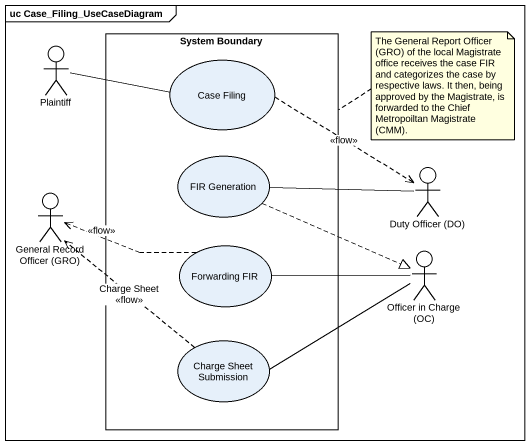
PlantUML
@startuml
mainframe uc Case_Filing_UseCaseDiagram
actor Plaintiff
rectangle "System Boundary" as System_Boundary {
  usecase "Case Filing" as Case_Filing
  usecase "FIR Generation" as FIR_Generation
  usecase "Forwarding FIR" as Forwarding_FIR
  usecase "Charge Sheet Submission" as Charge_Sheet_Submission
}
actor "Duty Officer (DO)" as Duty_Officer_DO
actor "General Record Officer (GRO)" as General_Record_Officer_GRO
actor "Officer in Charge (OC)" as Officer_in_Charge_OC
Plaintiff -right- Case_Filing
Case_Filing .right.> Duty_Officer_DO : <<flow>>
FIR_Generation .right.|> Officer_in_Charge_OC
Duty_Officer_DO -left- FIR_Generation
Forwarding_FIR .left.> General_Record_Officer_GRO : <<flow>>
Officer_in_Charge_OC -left- Forwarding_FIR
Officer_in_Charge_OC -left- Charge_Sheet_Submission
Charge_Sheet_Submission .up.> General_Record_Officer_GRO : Charge Sheet\n<<flow>>
note top of System_Boundary : The General Report Officer (GRO) of the local Magistrate office receives the case FIR and categorizes the case by respective laws. It then, being approved by the Magistrate, is forwarded to the Chief Metropoiltan Magistrate (CMM).
@enduml
